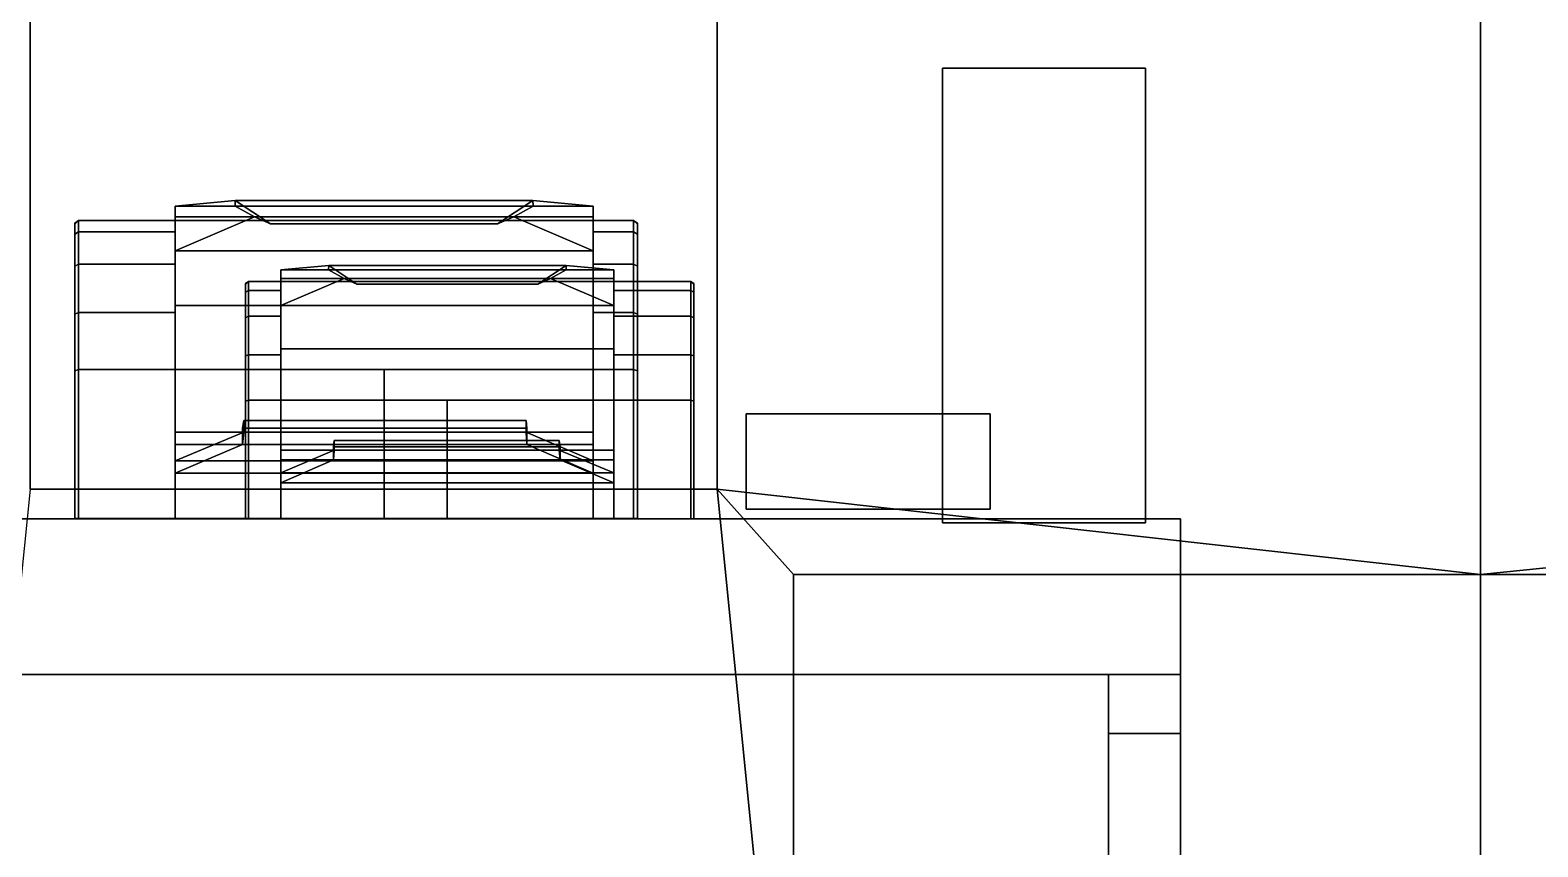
# Model space of a CAD drawing. Extents: x -252 to 252, y 0 to 101.
# Drawn here: x -68.41 to -31.41, y 29.73 to 49.78 of the extents above; entities that cross this region are included whole.
import ezdxf

# ---------------------------------------------------------------- set-up
doc = ezdxf.new("R2010")
doc.units = 0

msp = doc.modelspace()

# ---------------------------------------------------------------- linework, layer by layer
for points in [[(5.587004, 93.664322, 218.68718), (5.587248, -0.000022, 218.687424), (-88.283829, 0, 218.687424), (-88.283646, 93.664322, 218.68718)], [(-68.407608, 38.513527, 209.4655), (-68.407608, 55.150757, 209.4655), (-68.407669, 55.150764, 200.323898), (-68.407669, 38.513531, 200.323898)], [(-51.548248, 55.150757, 209.4655), (-68.407608, 55.150757, 209.4655), (-68.407608, 38.513527, 209.4655), (-51.548248, 38.513527, 209.4655)], [(-51.548248, 55.150757, 209.4655), (-51.548248, 38.513527, 209.4655), (-51.548004, 38.513531, 200.323654), (-51.548004, 55.150764, 200.323898)], [(-32.815094, 36.417885, 200.323898), (-32.815094, 55.146149, 200.323898), (-51.548004, 55.150764, 200.323898), (-51.548004, 38.513531, 200.323654)], [(-12.209139, 55.150764, 200.323898), (-32.815094, 55.146149, 200.323898), (-32.815094, 36.417885, 200.323898), (-12.209139, 38.513527, 200.323898)], [(-46.023453, 48.846569, -16.753639), (-41.040375, 48.846569, -16.753639), (-41.040375, 37.690731, -16.753639), (-46.023453, 37.690731, -16.753639)], [(-46.023453, 48.846569, -16.753639), (-46.023453, 37.690731, -16.753639), (-46.023453, 37.690731, -25.834419), (-46.023453, 48.846569, -25.834419)], [(-41.040375, 48.846569, -16.753639), (-46.023453, 48.846569, -16.753639), (-46.023453, 48.846569, -25.834419), (-41.040375, 48.846569, -25.834419)], [(-41.040375, 48.846569, -25.834419), (-46.023453, 48.846569, -25.834419), (-46.023453, 37.690731, -25.834419), (-41.040375, 37.690731, -25.834419)], [(-41.040375, 48.846569, 78.037247), (-46.023453, 48.846569, 78.037247), (-46.023453, 37.690731, 78.037247), (-41.040375, 37.690731, 78.037247)], [(-46.023453, 37.690731, 78.037247), (-46.023453, 48.846569, 78.037247), (-46.023453, 48.846569, 87.118027), (-46.023453, 37.690731, 87.118027)], [(-46.023453, 48.846569, 78.037247), (-41.040375, 48.846569, 78.037247), (-41.040375, 48.846569, 87.118027), (-46.023453, 48.846569, 87.118027)], [(-46.023453, 48.846569, 87.118027), (-41.040375, 48.846569, 87.118027), (-41.040375, 37.690731, 87.118027), (-46.023453, 37.690731, 87.118027)], [(-41.040375, 37.690731, -16.753639), (-41.040375, 48.846569, -16.753639), (-41.040375, 48.846569, -25.834419), (-41.040375, 37.690731, -25.834419)], [(-41.040375, 48.846569, 78.037247), (-41.040375, 37.690731, 78.037247), (-41.040375, 37.690731, 87.118027), (-41.040375, 48.846569, 87.118027)], [(-64.849655, 45.46312, -9.318672), (-63.379715, 45.46312, -9.318672), (-63.379715, 45.603493, -4.978683), (-64.849655, 45.46312, -4.281601)], [(-64.849655, 45.46312, -4.281601), (-63.379715, 45.603493, -4.978683), (-56.072311, 45.603493, -4.978683), (-54.592865, 45.463112, -4.281601)], [(-63.379715, 45.603493, -4.978683), (-62.506851, 45.02372, -5.767944), (-56.935654, 45.02372, -5.767944), (-56.072311, 45.603493, -4.978683)], [(-62.901505, 45.200722, -10.74559), (-62.506851, 45.02372, -5.767944), (-63.379715, 45.603493, -4.978683), (-63.379715, 45.46312, -9.318672)], [(-56.06282, 45.463127, -9.318672), (-56.072311, 45.603493, -4.978683), (-56.935654, 45.02372, -5.767944), (-56.541, 45.200722, -10.74559)], [(-54.592865, 45.463112, -4.281601), (-56.072311, 45.603493, -4.978683), (-56.06282, 45.463127, -9.318672), (-54.592865, 45.46312, -9.318672)], [(-64.849655, 45.46312, -4.281601), (-64.849655, 45.106812, -4.281601), (-64.849655, 45.106812, -9.291519), (-64.849655, 45.46312, -9.318672)], [(-54.592865, 45.463112, -4.281601), (-54.592865, 45.106812, -4.281601), (-64.849655, 45.106812, -4.281601), (-64.849655, 45.46312, -4.281601)], [(-62.901505, 45.200722, -10.74559), (-63.379715, 45.46312, -9.318672), (-64.849655, 45.46312, -9.318672), (-64.849655, 45.200722, -10.74559)], [(-64.849655, 45.106812, -9.291519), (-64.849655, 44.828335, -10.607338), (-64.849655, 45.200722, -10.74559), (-64.849655, 45.46312, -9.318672)], [(-54.592865, 44.367599, -11.936134), (-56.541, 45.200722, -10.74559), (-62.901505, 45.200722, -10.74559), (-64.849655, 44.367599, -11.936134)], [(-64.849655, 44.828335, -10.607338), (-64.849655, 44.035282, -11.722832), (-64.849655, 44.367599, -11.936134), (-64.849655, 45.200722, -10.74559)], [(-64.849655, 44.367599, -11.936134), (-62.901505, 45.200722, -10.74559), (-64.849655, 45.200722, -10.74559)], [(-56.541, 45.200722, -10.74559), (-56.935654, 45.02372, -5.767944), (-62.506851, 45.02372, -5.767944), (-62.901505, 45.200722, -10.74559)], [(-56.06282, 45.463127, -9.318672), (-56.541, 45.200722, -10.74559), (-54.592865, 45.200722, -10.74559), (-54.592865, 45.46312, -9.318672)], [(-56.541, 45.200722, -10.74559), (-54.592865, 44.367599, -11.936134), (-54.592865, 45.200722, -10.74559)], [(-54.592865, 45.46312, -9.318672), (-54.592865, 45.106812, -9.291519), (-54.592865, 45.106812, -4.281601), (-54.592865, 45.463112, -4.281601)], [(-54.592865, 45.46312, -9.318672), (-54.592865, 45.200722, -10.74559), (-54.592865, 44.828335, -10.607338), (-54.592865, 45.106812, -9.291519)], [(-54.592865, 45.200722, -10.74559), (-54.592865, 44.367599, -11.936134), (-54.592865, 44.035282, -11.722832), (-54.592865, 44.828335, -10.607338)], [(-67.31102, 37.789925, -3.691017), (-67.31102, 45.015663, -3.691017), (-67.219864, 45.106812, -3.622337), (-67.219894, 37.789917, -3.622337)], [(-67.31102, 45.015663, -3.691017), (-67.31102, 45.043068, -9.242126), (-67.219894, 45.106808, -9.291519), (-67.219864, 45.106812, -3.622337)], [(-67.219894, 44.828335, -10.607338), (-67.219894, 45.106808, -9.291519), (-67.31102, 45.043068, -9.242126), (-67.31102, 44.772438, -10.551865)], [(-67.31102, 45.015663, -3.691017), (-67.31102, 37.789925, -3.691017), (-67.31102, 45.043068, -9.242126)], [(-67.31102, 45.043068, -9.242126), (-67.31102, 37.789925, -3.691017), (-67.31102, 44.772438, -10.551865)], [(-67.31102, 44.772438, -10.551865), (-67.31102, 43.988632, -11.662331), (-67.219894, 44.035282, -11.722832), (-67.219894, 44.828335, -10.607338)], [(-67.31102, 44.772438, -10.551865), (-67.31102, 37.789925, -3.691017), (-67.31102, 43.988632, -11.662331)], [(-64.849655, 45.106812, -4.281601), (-67.219864, 45.106812, -3.622337), (-67.219894, 45.106808, -9.291519), (-64.849655, 45.106812, -9.291519)], [(-67.219894, 37.789917, -3.622337), (-67.219864, 45.106812, -3.622337), (-53.599716, 45.106812, -3.622337), (-53.599716, 37.789925, -3.622337)], [(-67.219894, 45.106808, -9.291519), (-67.219894, 44.828335, -10.607338), (-64.849655, 44.828335, -10.607338), (-64.849655, 45.106812, -9.291519)], [(-67.219894, 44.828335, -10.607338), (-67.219894, 44.035282, -11.722832), (-64.849655, 44.035282, -11.722832), (-64.849655, 44.828335, -10.607338)], [(-54.592865, 45.106812, -4.281601), (-53.599716, 45.106812, -3.622337), (-67.219864, 45.106812, -3.622337), (-64.849655, 45.106812, -4.281601)], [(-54.592865, 45.106812, -9.291519), (-53.598312, 45.106812, -9.291519), (-53.599716, 45.106812, -3.622337), (-54.592865, 45.106812, -4.281601)], [(-54.592865, 45.106812, -9.291519), (-54.592865, 44.828335, -10.607338), (-53.598312, 44.828335, -10.607338), (-53.598312, 45.106812, -9.291519)], [(-54.592865, 44.828335, -10.607338), (-54.592865, 44.035282, -11.722832), (-53.598312, 44.035282, -11.722832), (-53.598312, 44.828335, -10.607338)], [(-53.599716, 45.106812, -3.622337), (-53.598312, 45.106812, -9.291519), (-53.507172, 45.043064, -9.242126), (-53.507172, 45.015663, -3.691017)], [(-53.599716, 37.789925, -3.622337), (-53.599716, 45.106812, -3.622337), (-53.507172, 45.015663, -3.691017), (-53.507172, 37.789925, -3.691017)], [(-53.507156, 44.772438, -10.551865), (-53.507172, 45.043064, -9.242126), (-53.598312, 45.106812, -9.291519), (-53.598312, 44.828335, -10.607338)], [(-53.598312, 44.828335, -10.607338), (-53.598312, 44.035282, -11.722832), (-53.507156, 43.988632, -11.662331), (-53.507156, 44.772438, -10.551865)], [(-53.507156, 44.772438, -10.551865), (-53.507172, 37.789925, -3.691017), (-53.507172, 45.043064, -9.242126)], [(-53.507172, 45.043064, -9.242126), (-53.507172, 37.789925, -3.691017), (-53.507172, 45.015663, -3.691017)], [(-53.507156, 43.988632, -11.662331), (-53.507172, 37.789925, -3.691017), (-53.507156, 44.772438, -10.551865)], [(-67.219894, 42.8484, -12.468185), (-67.219894, 44.035282, -11.722832), (-67.31102, 43.988632, -11.662331), (-67.31102, 42.811386, -12.403458)], [(-67.219894, 44.035282, -11.722832), (-67.219894, 42.8484, -12.468185), (-64.849655, 42.8484, -12.468185), (-64.849655, 44.035282, -11.722832)], [(-64.849655, 44.367599, -11.936134), (-64.849655, 43.026653, -12.759949), (-54.592865, 43.026653, -12.759949), (-54.592865, 44.367599, -11.936134)], [(-64.849655, 44.035282, -11.722832), (-64.849655, 42.8484, -12.468185), (-64.849655, 43.026653, -12.759949), (-64.849655, 44.367599, -11.936134)], [(-54.592865, 44.367599, -11.936134), (-54.592865, 43.026653, -12.759949), (-54.592865, 42.8484, -12.468185), (-54.592865, 44.035282, -11.722832)], [(-54.592865, 44.035282, -11.722832), (-54.592865, 42.8484, -12.468185), (-53.598312, 42.8484, -12.468185), (-53.598312, 44.035282, -11.722832)], [(-53.507172, 42.811386, -12.403458), (-53.507156, 43.988632, -11.662331), (-53.598312, 44.035282, -11.722832), (-53.598312, 42.8484, -12.468185)], [(-67.31102, 43.988632, -11.662331), (-67.31102, 37.789925, -3.691017), (-67.31102, 42.811386, -12.403458)], [(-62.257889, 43.896763, 68.641342), (-61.079239, 44.008602, 69.196709), (-61.086807, 43.89677, 72.654327), (-62.257889, 43.896767, 72.654327)], [(-54.086411, 43.896767, 68.641342), (-55.257507, 44.008602, 69.196709), (-61.079239, 44.008602, 69.196709), (-62.257889, 43.896763, 68.641342)], [(-61.086807, 43.89677, 72.654327), (-60.705826, 43.687717, 73.791138), (-62.257889, 43.687717, 73.791138), (-62.257889, 43.896767, 72.654327)], [(-62.257889, 43.896763, 68.641342), (-62.257889, 43.612904, 68.641342), (-54.086411, 43.612904, 68.641342), (-54.086411, 43.896767, 68.641342)], [(-62.257889, 43.896767, 72.654327), (-62.257889, 43.612904, 72.632698), (-62.257889, 43.612904, 68.641342), (-62.257889, 43.896763, 68.641342)], [(-62.257889, 43.896767, 72.654327), (-62.257889, 43.687717, 73.791138), (-62.257889, 43.391041, 73.680992), (-62.257889, 43.612904, 72.632698)], [(-62.257889, 43.023979, 74.739632), (-60.705826, 43.687717, 73.791138), (-55.638474, 43.687717, 73.791138), (-54.086411, 43.023979, 74.739632)], [(-60.705826, 43.687717, 73.791138), (-62.257889, 43.023979, 74.739632), (-62.257889, 43.687717, 73.791138)], [(-62.257889, 43.687717, 73.791138), (-62.257889, 43.023979, 74.739632), (-62.257889, 42.759224, 74.569695), (-62.257889, 43.391041, 73.680992)], [(-61.086807, 43.89677, 72.654327), (-61.079239, 44.008602, 69.196709), (-60.391403, 43.546703, 69.8255), (-60.705826, 43.687717, 73.791138)], [(-55.257507, 44.008602, 69.196709), (-55.952896, 43.546703, 69.8255), (-60.391403, 43.546703, 69.8255), (-61.079239, 44.008602, 69.196709)], [(-60.705826, 43.687717, 73.791138), (-60.391403, 43.546703, 69.8255), (-55.952896, 43.546703, 69.8255), (-55.638474, 43.687717, 73.791138)], [(-55.638474, 43.687717, 73.791138), (-55.952896, 43.546703, 69.8255), (-55.257507, 44.008602, 69.196709), (-55.257507, 43.896767, 72.654327)], [(-55.638474, 43.687717, 73.791138), (-55.257507, 43.896767, 72.654327), (-54.086411, 43.896767, 72.654327), (-54.086411, 43.687717, 73.791138)], [(-54.086411, 43.023979, 74.739632), (-55.638474, 43.687717, 73.791138), (-54.086411, 43.687717, 73.791138)], [(-54.086411, 43.896767, 72.654327), (-55.257507, 43.896767, 72.654327), (-55.257507, 44.008602, 69.196709), (-54.086411, 43.896767, 68.641342)], [(-54.086411, 43.896767, 68.641342), (-54.086411, 43.612904, 68.641342), (-54.086411, 43.612904, 72.632698), (-54.086411, 43.896767, 72.654327)], [(-54.086411, 43.612904, 72.632698), (-54.086411, 43.391041, 73.680992), (-54.086411, 43.687717, 73.791138), (-54.086411, 43.896767, 72.654327)], [(-54.086411, 43.391041, 73.680992), (-54.086411, 42.759224, 74.569695), (-54.086411, 43.023979, 74.739632), (-54.086411, 43.687717, 73.791138)], [(-53.507172, 42.811386, -12.403458), (-53.507172, 37.789925, -3.691017), (-53.507156, 43.988632, -11.662331)], [(-63.049118, 43.612904, 68.116119), (-63.050247, 43.612904, 72.632698), (-63.122849, 43.562111, 72.593346), (-63.122849, 43.540283, 68.170837)], [(-63.049118, 37.783615, 68.116119), (-63.049118, 43.612904, 68.116119), (-63.122849, 43.540283, 68.170837), (-63.122849, 37.783615, 68.170837)], [(-63.122849, 43.346508, 73.636803), (-63.122849, 43.562111, 72.593346), (-63.050247, 43.612904, 72.632698), (-63.050247, 43.391041, 73.680992)], [(-63.122849, 43.346508, 73.636803), (-63.122849, 37.783615, 68.170837), (-63.122849, 43.562111, 72.593346)], [(-63.122849, 43.562111, 72.593346), (-63.122849, 37.783615, 68.170837), (-63.122849, 43.540283, 68.170837)], [(-63.050247, 43.391041, 73.680992), (-63.050247, 42.759224, 74.569695), (-63.122849, 42.722057, 74.521492), (-63.122849, 43.346508, 73.636803)], [(-63.122849, 42.722057, 74.521492), (-63.122849, 37.783615, 68.170837), (-63.122849, 43.346508, 73.636803)], [(-62.257889, 43.612904, 72.632698), (-63.050247, 43.612904, 72.632698), (-63.049118, 43.612904, 68.116119), (-62.257889, 43.612904, 68.641342)], [(-62.257889, 43.612904, 72.632698), (-62.257889, 43.391041, 73.680992), (-63.050247, 43.391041, 73.680992), (-63.050247, 43.612904, 72.632698)], [(-62.257889, 43.391041, 73.680992), (-62.257889, 42.759224, 74.569695), (-63.050247, 42.759224, 74.569695), (-63.050247, 43.391041, 73.680992)], [(-52.198074, 37.783611, 68.116119), (-52.19809, 43.612904, 68.116119), (-63.049118, 43.612904, 68.116119), (-63.049118, 37.783615, 68.116119)], [(-62.257889, 43.612904, 68.641342), (-63.049118, 43.612904, 68.116119), (-52.19809, 43.612904, 68.116119), (-54.086411, 43.612904, 68.641342)], [(-54.086411, 43.612904, 68.641342), (-52.19809, 43.612904, 68.116119), (-52.198074, 43.612896, 72.632698), (-54.086411, 43.612904, 72.632698)], [(-52.198074, 43.612896, 72.632698), (-52.198074, 43.391041, 73.680992), (-54.086411, 43.391041, 73.680992), (-54.086411, 43.612904, 72.632698)], [(-52.198074, 43.391041, 73.680992), (-52.198074, 42.759224, 74.569695), (-54.086411, 42.759224, 74.569695), (-54.086411, 43.391041, 73.680992)], [(-52.125473, 37.783615, 68.170837), (-52.125473, 43.540283, 68.170837), (-52.19809, 43.612904, 68.116119), (-52.198074, 37.783611, 68.116119)], [(-52.125473, 43.540283, 68.170837), (-52.125473, 43.562119, 72.593346), (-52.198074, 43.612896, 72.632698), (-52.19809, 43.612904, 68.116119)], [(-52.198074, 43.391041, 73.680992), (-52.198074, 43.612896, 72.632698), (-52.125473, 43.562119, 72.593346), (-52.125473, 43.346508, 73.636803)], [(-52.125473, 43.346508, 73.636803), (-52.125473, 42.722057, 74.521492), (-52.198074, 42.759224, 74.569695), (-52.198074, 43.391041, 73.680992)], [(-52.125473, 43.540283, 68.170837), (-52.125473, 37.783615, 68.170837), (-52.125473, 43.562119, 72.593346)], [(-52.125473, 43.562119, 72.593346), (-52.125473, 37.783615, 68.170837), (-52.125473, 43.346508, 73.636803)], [(-52.125473, 43.346508, 73.636803), (-52.125473, 37.783615, 68.170837), (-52.125473, 42.722057, 74.521492)], [(-64.849655, 43.026653, -12.759949), (-64.849655, 41.448372, -13.103333), (-54.592865, 41.448372, -13.103333), (-54.592865, 43.026653, -12.759949)], [(-64.849655, 42.8484, -12.468185), (-64.849655, 41.448372, -12.729912), (-64.849655, 41.448372, -13.103333), (-64.849655, 43.026653, -12.759949)], [(-54.086411, 43.023979, 74.739632), (-54.086411, 41.955662, 75.39595), (-62.257889, 41.955662, 75.39595), (-62.257889, 43.023979, 74.739632)], [(-62.257889, 43.023979, 74.739632), (-62.257889, 41.955662, 75.39595), (-62.257889, 41.813648, 75.163506), (-62.257889, 42.759224, 74.569695)], [(-54.592865, 43.026653, -12.759949), (-54.592865, 41.448372, -13.103333), (-54.592865, 41.448372, -12.729912), (-54.592865, 42.8484, -12.468185)], [(-54.086411, 42.759224, 74.569695), (-54.086411, 41.813648, 75.163506), (-54.086411, 41.955662, 75.39595), (-54.086411, 43.023979, 74.739632)], [(-67.219894, 41.448364, -12.729912), (-67.219894, 42.8484, -12.468185), (-67.31102, 42.811386, -12.403458), (-67.31102, 41.421764, -12.663689)], [(-67.31102, 42.811386, -12.403458), (-67.31102, 37.789925, -3.691017), (-67.31102, 41.421764, -12.663689)], [(-67.219894, 42.8484, -12.468185), (-67.219894, 41.448364, -12.729912), (-64.849655, 41.448372, -12.729912), (-64.849655, 42.8484, -12.468185)], [(-63.122849, 41.784161, 75.111946), (-63.122849, 42.722057, 74.521492), (-63.050247, 42.759224, 74.569695), (-63.050247, 41.813648, 75.163506)], [(-63.122849, 41.784161, 75.111946), (-63.122849, 37.783615, 68.170837), (-63.122849, 42.722057, 74.521492)], [(-62.257889, 42.759224, 74.569695), (-62.257889, 41.813648, 75.163506), (-63.050247, 41.813648, 75.163506), (-63.050247, 42.759224, 74.569695)], [(-54.592865, 42.8484, -12.468185), (-54.592865, 41.448372, -12.729912), (-53.598312, 41.448372, -12.729912), (-53.598312, 42.8484, -12.468185)], [(-52.198074, 42.759224, 74.569695), (-52.198074, 41.813648, 75.163506), (-54.086411, 41.813648, 75.163506), (-54.086411, 42.759224, 74.569695)], [(-53.507172, 41.421764, -12.663689), (-53.507172, 42.811386, -12.403458), (-53.598312, 42.8484, -12.468185), (-53.598312, 41.448372, -12.729912)], [(-53.507172, 41.421764, -12.663689), (-53.507172, 37.789925, -3.691017), (-53.507172, 42.811386, -12.403458)], [(-52.198074, 41.813648, 75.163506), (-52.198074, 42.759224, 74.569695), (-52.125473, 42.722057, 74.521492), (-52.125473, 41.784161, 75.111946)], [(-52.125473, 42.722057, 74.521492), (-52.125473, 37.783615, 68.170837), (-52.125473, 41.784161, 75.111946)], [(-63.122849, 40.677063, 75.319267), (-63.122849, 41.784161, 75.111946), (-63.050247, 41.813648, 75.163506), (-63.050247, 40.698261, 75.372025)], [(-62.257889, 41.813648, 75.163506), (-62.257889, 40.698261, 75.372025), (-63.050247, 40.698261, 75.372025), (-63.050247, 41.813648, 75.163506)], [(-54.086411, 41.955662, 75.39595), (-54.086411, 40.698261, 75.669525), (-62.257889, 40.698261, 75.669525), (-62.257889, 41.955662, 75.39595)], [(-62.257889, 41.955662, 75.39595), (-62.257889, 40.698261, 75.669525), (-62.257889, 40.698261, 75.372025), (-62.257889, 41.813648, 75.163506)], [(-54.086411, 41.813648, 75.163506), (-54.086411, 40.698261, 75.372025), (-54.086411, 40.698261, 75.669525), (-54.086411, 41.955662, 75.39595)], [(-52.198074, 41.813648, 75.163506), (-52.198074, 40.698257, 75.372025), (-54.086411, 40.698261, 75.372025), (-54.086411, 41.813648, 75.163506)], [(-52.198074, 40.698257, 75.372025), (-52.198074, 41.813648, 75.163506), (-52.125473, 41.784161, 75.111946), (-52.125473, 40.677063, 75.319267)], [(-67.219894, 37.789917, -12.729912), (-67.219894, 41.448364, -12.729912), (-67.31102, 41.421764, -12.663689), (-67.31102, 37.789925, -12.661232)], [(-64.849655, 41.448372, -12.729912), (-67.219894, 41.448364, -12.729912), (-67.219894, 37.789917, -12.729912), (-64.849655, 37.784012, -12.715019)], [(-59.721268, 39.209522, -11.516914), (-59.721268, 41.448372, -11.516914), (-64.849655, 41.448372, -11.516914), (-64.849655, 39.209515, -11.516914)], [(-64.849655, 41.448372, -12.729912), (-54.592865, 41.448372, -12.729912), (-54.592865, 41.448372, -13.103333), (-64.849655, 41.448372, -13.103333)], [(-64.849655, 37.784012, -12.715019), (-64.849655, 39.209515, -11.516914), (-64.849655, 41.448372, -11.516914), (-64.849655, 41.448372, -12.729912)], [(-59.721268, 41.448372, -11.516914), (-64.849655, 41.448372, -12.729912), (-64.849655, 41.448372, -11.516914)], [(-59.721268, 41.448372, -11.516914), (-54.592865, 41.448372, -11.516914), (-54.592865, 41.448372, -12.729912), (-64.849655, 41.448372, -12.729912)], [(-63.122849, 40.677063, 75.319267), (-63.122849, 37.783615, 68.170837), (-63.122849, 41.784161, 75.111946)], [(-59.721268, 41.448372, -11.516914), (-59.721268, 39.209522, -11.516914), (-54.592865, 39.209515, -11.516914), (-54.592865, 41.448372, -11.516914)], [(-54.592865, 41.448372, -11.516914), (-54.592865, 39.209515, -11.516914), (-54.592865, 37.784012, -12.715019), (-54.592865, 41.448372, -12.729912)], [(-54.592865, 37.784012, -12.715019), (-53.598312, 37.789925, -12.729912), (-53.598312, 41.448372, -12.729912), (-54.592865, 41.448372, -12.729912)], [(-53.507172, 37.789925, -12.661232), (-53.507172, 41.421764, -12.663689), (-53.598312, 41.448372, -12.729912), (-53.598312, 37.789925, -12.729912)], [(-52.125473, 41.784161, 75.111946), (-52.125473, 37.783615, 68.170837), (-52.125473, 40.677063, 75.319267)], [(-67.31102, 41.421764, -12.663689), (-67.31102, 37.789925, -3.691017), (-67.31102, 37.789925, -12.661232)], [(-53.507172, 37.789925, -12.661232), (-53.507172, 37.789925, -3.691017), (-53.507172, 41.421764, -12.663689)], [(-63.122849, 37.783615, 75.317307), (-63.122849, 40.677063, 75.319267), (-63.050247, 40.698261, 75.372025), (-63.050247, 37.783615, 75.372025)], [(-62.257889, 37.778904, 75.360161), (-63.050247, 37.783615, 75.372025), (-63.050247, 40.698261, 75.372025), (-62.257889, 40.698261, 75.372025)], [(-62.257889, 40.698261, 74.40564), (-62.257889, 38.914585, 74.40564), (-62.257889, 37.778904, 75.360161), (-62.257889, 40.698261, 75.372025)], [(-58.172134, 40.698261, 74.40564), (-58.172134, 38.914593, 74.40564), (-62.257889, 38.914585, 74.40564), (-62.257889, 40.698261, 74.40564)], [(-54.086411, 40.698261, 75.372025), (-62.257889, 40.698261, 75.372025), (-62.257889, 40.698261, 75.669525), (-54.086411, 40.698261, 75.669525)], [(-58.172134, 40.698261, 74.40564), (-62.257889, 40.698261, 74.40564), (-62.257889, 40.698261, 75.372025), (-54.086411, 40.698261, 75.372025)], [(-58.172134, 38.914593, 74.40564), (-58.172134, 40.698261, 74.40564), (-54.086411, 40.698261, 74.40564), (-54.086411, 38.914585, 74.40564)], [(-54.086411, 40.698261, 75.372025), (-54.086411, 40.698261, 74.40564), (-58.172134, 40.698261, 74.40564)], [(-54.086411, 40.698261, 75.372025), (-52.198074, 40.698257, 75.372025), (-52.198074, 37.783611, 75.372025), (-54.086411, 37.778904, 75.360161)], [(-54.086411, 37.778904, 75.360161), (-54.086411, 38.914585, 74.40564), (-54.086411, 40.698261, 74.40564), (-54.086411, 40.698261, 75.372025)], [(-52.198074, 37.783611, 75.372025), (-52.198074, 40.698257, 75.372025), (-52.125473, 40.677063, 75.319267), (-52.125473, 37.783615, 75.317307)], [(-63.122849, 37.783615, 75.317307), (-63.122849, 37.783615, 68.170837), (-63.122849, 40.677063, 75.319267)], [(-52.125473, 40.677063, 75.319267), (-52.125473, 37.783615, 68.170837), (-52.125473, 37.783615, 75.317307)], [(-50.834091, 40.363415, -3.261185), (-44.848129, 40.363415, -3.261185), (-44.848129, 38.023857, -3.261185), (-50.834091, 38.023857, -3.261185)], [(-50.834091, 40.363415, -3.261185), (-50.834091, 38.023857, -3.261185), (-50.834091, 38.023857, -11.028511), (-50.834091, 40.363415, -11.028511)], [(-44.848129, 40.363415, -3.261185), (-50.834091, 40.363415, -3.261185), (-50.834091, 40.363415, -11.028511), (-44.848145, 40.363415, -11.028511)], [(-44.848145, 40.363415, -11.028511), (-50.834091, 40.363415, -11.028511), (-50.834091, 38.023857, -11.028511), (-44.848145, 38.023857, -11.028511)], [(-44.848145, 40.363415, 92.843155), (-50.834091, 40.363415, 92.843155), (-50.834091, 38.023857, 92.843155), (-44.848145, 38.023857, 92.843155)], [(-50.834091, 38.023857, 92.843155), (-50.834091, 40.363415, 92.843155), (-50.834091, 40.363415, 100.610481), (-50.834091, 38.023857, 100.610481)], [(-50.834091, 40.363415, 92.843155), (-44.848145, 40.363415, 92.843155), (-44.848129, 40.363415, 100.610481), (-50.834091, 40.363415, 100.610481)], [(-50.834091, 40.363415, 100.610481), (-44.848129, 40.363415, 100.610481), (-44.848129, 38.023857, 100.610481), (-50.834091, 38.023857, 100.610481)], [(-44.848129, 38.023857, -3.261185), (-44.848129, 40.363415, -3.261185), (-44.848145, 40.363415, -11.028511), (-44.848145, 38.023857, -11.028511)], [(-44.848145, 40.363415, 92.843155), (-44.848145, 38.023857, 92.843155), (-44.848129, 38.023857, 100.610481), (-44.848129, 40.363415, 100.610481)], [(-59.721268, 40.009483, -19.672997), (-59.721268, 40.202194, -19.649475), (-63.167343, 40.202194, -19.649475), (-63.195084, 40.009483, -19.672997)], [(-63.195084, 40.009483, -19.672997), (-63.167343, 40.202194, -19.649475), (-63.167343, 39.909744, -17.253571), (-63.195084, 39.606583, -17.290573)], [(-59.721268, 39.606583, -17.290573), (-59.721268, 40.009483, -19.672997), (-63.195084, 40.009483, -19.672997), (-63.195084, 39.606583, -17.290573)], [(-63.167343, 40.202194, -19.649475), (-59.721268, 40.202194, -19.649475), (-59.721268, 39.909748, -17.253571), (-63.167343, 39.909744, -17.253571)], [(-59.721268, 39.909748, -17.253571), (-59.721268, 40.202194, -19.649475), (-56.237991, 40.202194, -19.649475), (-56.237991, 39.909748, -17.253571)], [(-59.721268, 40.202194, -19.649475), (-59.721268, 40.009483, -19.672997), (-56.217606, 40.00948, -19.672997), (-56.237991, 40.202194, -19.649475)], [(-56.217606, 40.00948, -19.672997), (-59.721268, 40.009483, -19.672997), (-59.721268, 39.606583, -17.290573), (-56.217606, 39.606586, -17.290573)], [(-56.237991, 40.202194, -19.649475), (-56.217606, 40.00948, -19.672997), (-56.217606, 39.606586, -17.290573), (-56.237991, 39.909748, -17.253571)], [(-59.721268, 39.909748, -17.253571), (-59.721268, 39.209522, -11.516914), (-64.849655, 39.209515, -11.516914), (-63.167343, 39.909744, -17.253571)], [(-64.849655, 39.606583, -17.290573), (-64.849655, 39.909744, -17.253571), (-64.849655, 39.209515, -11.516914), (-64.849655, 38.904106, -11.516914)], [(-63.195084, 39.606583, -17.290573), (-63.167343, 39.909744, -17.253571), (-64.849655, 39.909744, -17.253571), (-64.849655, 39.606583, -17.290573)], [(-64.849655, 39.909744, -17.253571), (-63.167343, 39.909744, -17.253571), (-64.849655, 39.209515, -11.516914)], [(-64.849655, 38.904106, -11.516914), (-63.195084, 39.606583, -17.290573), (-64.849655, 39.606583, -17.290573)], [(-59.721268, 38.904106, -11.516914), (-59.721268, 39.606583, -17.290573), (-63.195084, 39.606583, -17.290573), (-64.849655, 38.904106, -11.516914)], [(-60.94722, 39.705444, 80.884766), (-60.963486, 39.55191, 80.903503), (-60.963486, 39.23093, 79.005455), (-60.94722, 39.472458, 78.975975)], [(-58.172134, 39.705444, 80.884766), (-58.172134, 39.551914, 80.903503), (-60.963486, 39.55191, 80.903503), (-60.94722, 39.705444, 80.884766)], [(-58.172134, 39.472458, 78.975975), (-58.172134, 39.705444, 80.884766), (-60.94722, 39.705444, 80.884766), (-60.94722, 39.472458, 78.975975)], [(-59.721268, 39.209522, -11.516914), (-59.721268, 39.909748, -17.253571), (-56.237991, 39.909748, -17.253571), (-54.592865, 39.209515, -11.516914)], [(-54.592865, 38.904106, -11.516914), (-56.217606, 39.606586, -17.290573), (-59.721268, 39.606583, -17.290573), (-59.721268, 38.904106, -11.516914)], [(-58.172134, 39.551914, 80.903503), (-58.172134, 39.705444, 80.884766), (-55.426712, 39.705444, 80.884766), (-55.404587, 39.551914, 80.903503)], [(-55.426712, 39.705444, 80.884766), (-58.172134, 39.705444, 80.884766), (-58.172134, 39.472458, 78.975975), (-55.426712, 39.47245, 78.975975)], [(-54.592865, 39.209515, -11.516914), (-56.237991, 39.909748, -17.253571), (-54.592865, 39.909744, -17.253571)], [(-54.592865, 39.909744, -17.253571), (-56.237991, 39.909748, -17.253571), (-56.217606, 39.606586, -17.290573), (-54.592865, 39.606586, -17.290573)], [(-56.217606, 39.606586, -17.290573), (-54.592865, 38.904106, -11.516914), (-54.592865, 39.606586, -17.290573)], [(-55.404587, 39.551914, 80.903503), (-55.426712, 39.705444, 80.884766), (-55.426712, 39.47245, 78.975975), (-55.404587, 39.230927, 79.005455)], [(-54.592865, 39.909744, -17.253571), (-54.592865, 39.606586, -17.290573), (-54.592865, 38.904106, -11.516914), (-54.592865, 39.209515, -11.516914)], [(-62.257889, 38.914585, 74.40564), (-60.94722, 39.472458, 78.975975), (-62.257889, 39.47245, 78.975975)], [(-58.172134, 38.914593, 74.40564), (-58.172134, 39.472458, 78.975975), (-60.94722, 39.472458, 78.975975), (-62.257889, 38.914585, 74.40564)], [(-62.257889, 39.47245, 78.975975), (-60.94722, 39.472458, 78.975975), (-60.963486, 39.23093, 79.005455), (-62.257889, 39.23093, 79.005455)], [(-62.257889, 39.47245, 78.975975), (-62.257889, 39.23093, 79.005455), (-62.257889, 38.671272, 74.40564), (-62.257889, 38.914585, 74.40564)], [(-60.963486, 39.23093, 79.005455), (-62.257889, 38.671272, 74.40564), (-62.257889, 39.23093, 79.005455)], [(-62.257889, 38.671272, 74.40564), (-60.963486, 39.23093, 79.005455), (-58.172134, 39.230927, 79.005455), (-58.172134, 38.671272, 74.40564)], [(-60.963486, 39.55191, 80.903503), (-58.172134, 39.551914, 80.903503), (-58.172134, 39.230927, 79.005455), (-60.963486, 39.23093, 79.005455)], [(-58.172134, 39.230927, 79.005455), (-58.172134, 39.551914, 80.903503), (-55.404587, 39.551914, 80.903503), (-55.404587, 39.230927, 79.005455)], [(-58.172134, 39.472458, 78.975975), (-58.172134, 38.914593, 74.40564), (-54.086411, 38.914585, 74.40564), (-55.426712, 39.47245, 78.975975)], [(-58.172134, 38.671272, 74.40564), (-58.172134, 39.230927, 79.005455), (-55.404587, 39.230927, 79.005455), (-54.086411, 38.671272, 74.40564)], [(-55.404587, 39.230927, 79.005455), (-55.426712, 39.47245, 78.975975), (-54.086411, 39.47245, 78.975975), (-54.086411, 39.230927, 79.005455)], [(-54.086411, 39.47245, 78.975975), (-55.426712, 39.47245, 78.975975), (-54.086411, 38.914585, 74.40564)], [(-54.086411, 38.671272, 74.40564), (-55.404587, 39.230927, 79.005455), (-54.086411, 39.230927, 79.005455)], [(-54.086411, 39.230927, 79.005455), (-54.086411, 39.47245, 78.975975), (-54.086411, 38.914585, 74.40564), (-54.086411, 38.671272, 74.40564)], [(-64.849655, 37.784012, -12.715019), (-64.849655, 38.904106, -11.516914), (-64.849655, 39.209515, -11.516914)], [(-59.721268, 37.789925, -11.516914), (-59.721268, 38.904106, -11.516914), (-64.849655, 38.904106, -11.516914), (-64.849655, 37.789925, -11.516914)], [(-64.849655, 38.904106, -11.516914), (-64.849655, 37.784012, -12.715019), (-64.849655, 37.789925, -11.516914)], [(-62.257889, 38.671272, 74.40564), (-62.257889, 37.778904, 75.360161), (-62.257889, 38.914585, 74.40564)], [(-54.592865, 38.904106, -11.516914), (-59.721268, 38.904106, -11.516914), (-59.721268, 37.789925, -11.516914), (-54.592865, 37.789925, -11.516914)], [(-54.592865, 38.904106, -11.516914), (-54.592865, 37.784012, -12.715019), (-54.592865, 39.209515, -11.516914)], [(-54.592865, 37.784012, -12.715019), (-54.592865, 38.904106, -11.516914), (-54.592865, 37.789925, -11.516914)], [(-54.086411, 37.778904, 75.360161), (-54.086411, 38.671272, 74.40564), (-54.086411, 38.914585, 74.40564)], [(-51.548004, 38.513531, 200.323654), (-68.407669, 38.513531, 200.323898), (-70.280899, 20.060452, 200.323654), (-49.674713, 19.780655, 200.323898)], [(-51.548248, 38.513527, 209.4655), (-68.407608, 38.513527, 209.4655), (-68.407669, 38.513531, 200.323898), (-51.548004, 38.513531, 200.323654)], [(-62.257889, 38.671272, 74.40564), (-58.172134, 38.671272, 74.40564), (-58.172134, 37.783615, 74.40564), (-62.257889, 37.783615, 74.40564)], [(-62.257889, 37.778904, 75.360161), (-62.257889, 38.671272, 74.40564), (-62.257889, 37.783615, 74.40564)], [(-58.172134, 37.783615, 74.40564), (-58.172134, 38.671272, 74.40564), (-54.086411, 38.671272, 74.40564), (-54.086411, 37.783615, 74.40564)], [(-54.086411, 38.671272, 74.40564), (-54.086411, 37.778904, 75.360161), (-54.086411, 37.783615, 74.40564)], [(-49.674713, 36.417885, 200.323898), (-51.548004, 38.513531, 200.323654), (-49.674713, 19.780655, 200.323898)], [(-49.674713, 36.417885, 200.323898), (-32.815094, 36.417885, 200.323898), (-51.548004, 38.513531, 200.323654)], [(-12.209139, 38.513527, 200.323898), (-32.815094, 36.417885, 200.323898), (-12.209139, 36.417885, 200.323898)], [(-40.175568, 37.783615, 63.716614), (-40.175568, 37.783615, 104.179993), (-152.079849, 37.783615, 104.179993), (-152.079849, 37.783615, 63.716614)], [(-152.079849, 37.783615, 104.179993), (-40.175568, 37.783615, 104.179993), (-40.175491, 33.95929, 104.179993), (-152.079788, 33.95929, 104.168884)], [(-40.175568, 37.783615, 63.716614), (-152.079849, 37.783615, 63.716614), (-152.079788, 33.95929, 63.727722), (-40.175491, 33.95929, 63.73877)], [(-40.175461, 37.783615, -40.155052), (-152.079758, 37.783615, -40.155052), (-152.079819, 33.95929, -40.155052), (-40.175522, 33.95929, -40.143944)], [(-152.079758, 37.783615, 0.308327), (-40.175461, 37.783615, 0.308327), (-40.175522, 33.95929, 0.297218), (-152.079819, 33.95929, 0.286171)], [(-152.079758, 37.783615, 0.308327), (-152.079758, 37.783615, -40.155052), (-40.175461, 37.783615, -40.155052), (-40.175461, 37.783615, 0.308327)], [(-40.175491, 33.95929, 63.73877), (-40.175491, 33.95929, 104.179993), (-40.175568, 37.783615, 104.179993), (-40.175568, 37.783615, 63.716614)], [(-40.175461, 37.783615, 0.308327), (-40.175461, 37.783615, -40.155052), (-40.175522, 33.95929, -40.143944), (-40.175522, 33.95929, 0.297218)], [(-49.674713, 19.780653, 209.4655), (-49.674713, 36.417877, 209.4655), (-49.674713, 36.417885, 200.323898), (-49.674713, 19.780655, 200.323898)], [(-49.674713, 36.417877, 209.4655), (-32.815338, 36.417877, 209.4655), (-32.815094, 36.417885, 200.323898), (-49.674713, 36.417885, 200.323898)], [(-32.815338, 36.417877, 209.4655), (-49.674713, 36.417877, 209.4655), (-49.674713, 19.780653, 209.4655), (-32.815338, 19.780653, 209.4655)], [(-32.815338, 36.417877, 209.4655), (-32.815338, 19.780653, 209.4655), (-32.815094, 19.780657, 200.323898), (-32.815094, 36.417885, 200.323898)], [(-12.209139, 19.780657, 200.323898), (-12.209139, 36.417885, 200.323898), (-32.815094, 36.417885, 200.323898), (-32.815094, 19.780657, 200.323898)], [(-40.175522, 33.95929, 0.297218), (-40.175522, 33.95929, -40.143944), (-152.079819, 33.95929, -40.155052), (-152.079819, 33.95929, 0.286171)], [(-152.079788, 33.95929, 63.727722), (-152.079788, 33.95929, 104.168884), (-40.175491, 33.95929, 104.179993), (-40.175491, 33.95929, 63.73877)], [(-40.175522, 33.95929, -40.143944), (-41.946701, 33.95929, -40.132896), (-41.94664, 0.000001, -40.132896), (-40.175491, 0, -40.132896)], [(-41.946701, 33.95929, -40.132896), (-41.946625, 32.518917, -38.692528), (-41.946564, 0.000001, -38.692528), (-41.94664, 0.000001, -40.132896)], [(-41.946564, 33.95929, 0.286171), (-41.946564, 32.518917, -1.154198), (-41.946625, 32.518917, -38.692528), (-41.946701, 33.95929, -40.132896)], [(-41.946625, 0.000001, 104.179932), (-41.946686, 33.95929, 104.179993), (-40.175491, 33.95929, 104.179993), (-40.175491, 0, 104.179993)], [(-41.946564, 0.000001, 102.739624), (-41.946625, 32.518917, 102.739624), (-41.946686, 33.95929, 104.179993), (-41.946625, 0.000001, 104.179932)], [(-41.946625, 32.518917, 102.739624), (-41.946564, 32.518917, 65.201294), (-41.946564, 33.95929, 63.760925), (-41.946686, 33.95929, 104.179993)], [(-40.175461, 0.000003, 0.286171), (-41.946579, 0.000003, 0.286171), (-41.946564, 33.95929, 0.286171), (-40.175522, 33.95929, 0.297218)], [(-41.946579, 0.000003, 0.286171), (-41.946579, 0.000001, -1.154198), (-41.946564, 32.518917, -1.154198), (-41.946564, 33.95929, 0.286171)], [(-41.946564, 33.95929, 63.760925), (-41.946564, 0.000003, 63.760864), (-40.17543, 0.000003, 63.760925), (-40.175491, 33.95929, 63.73877)], [(-41.946564, 32.518917, 65.201294), (-41.946564, 0.000001, 65.201233), (-41.946564, 0.000003, 63.760864), (-41.946564, 33.95929, 63.760925)], [(-40.175522, 33.95929, -40.143944), (-40.17543, 32.518917, -38.692528), (-40.175461, 32.518917, -1.154198), (-40.175522, 33.95929, 0.297218)], [(-40.175491, 0, -40.132896), (-40.175461, 0, -38.692528), (-40.17543, 32.518917, -38.692528), (-40.175522, 33.95929, -40.143944)], [(-40.175522, 33.95929, 0.297218), (-40.175461, 32.518917, -1.154198), (-40.175522, 0.000001, -1.154198), (-40.175461, 0.000003, 0.286171)], [(-40.17543, 32.518917, 65.201294), (-40.17543, 32.518917, 102.739624), (-40.175491, 33.95929, 104.179993), (-40.175491, 33.95929, 63.73877)], [(-40.17543, 32.518917, 102.739624), (-40.17543, 0, 102.739624), (-40.175491, 0, 104.179993), (-40.175491, 33.95929, 104.179993)], [(-40.175491, 0.000001, 65.201294), (-40.17543, 32.518917, 65.201294), (-40.175491, 33.95929, 63.73877), (-40.17543, 0.000003, 63.760925)], [(-41.946625, 32.518917, -38.692528), (-40.17543, 32.518917, -38.692528), (-40.175461, 0, -38.692528), (-41.946564, 0.000001, -38.692528)], [(-41.946564, 32.518917, -1.154198), (-40.175461, 32.518917, -1.154198), (-40.17543, 32.518917, -38.692528), (-41.946625, 32.518917, -38.692528)], [(-40.17543, 0, 102.739624), (-40.17543, 32.518917, 102.739624), (-41.946625, 32.518917, 102.739624), (-41.946564, 0.000001, 102.739624)], [(-40.17543, 32.518917, 102.739624), (-40.17543, 32.518917, 65.201294), (-41.946564, 32.518917, 65.201294), (-41.946625, 32.518917, 102.739624)], [(-41.946579, 0.000001, -1.154198), (-40.175522, 0.000001, -1.154198), (-40.175461, 32.518917, -1.154198), (-41.946564, 32.518917, -1.154198)], [(-40.17543, 32.518917, 65.201294), (-40.175491, 0.000001, 65.201294), (-41.946564, 0.000001, 65.201233), (-41.946564, 32.518917, 65.201294)]]:
    msp.add_3dface(points)

doc.saveas('drawing.dxf')
